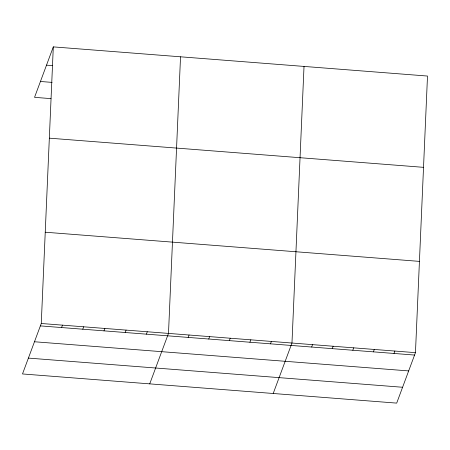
<?xml version="1.0" encoding="UTF-8"?>
<svg xmlns="http://www.w3.org/2000/svg" width="450" height="450" viewBox="0 0 450 450"><rect width="100%" height="100%" fill="white"/><g stroke="black" fill="none" stroke-linecap="round" stroke-linejoin="round"><path stroke-width="0.67" d="M41.265 323.494L53.308 46.884L427.5 76.05L415.457 352.659L396.692 403.116L22.5 373.95L41.265 323.494L415.457 352.659M180.534 56.801L168.491 333.411L149.726 383.867M304.02 66.426L291.971 343.035L273.206 393.491M53.308 46.884L34.543 97.341L50.962 98.623M61.577 327.549L62.471 325.147M82.778 329.203L83.672 326.801M103.984 330.857L104.878 328.455M125.184 332.511L126.079 330.103M146.391 334.159L147.285 331.757M188.173 337.416L189.067 335.014M208.755 339.019L209.649 336.617M229.337 340.627L230.231 338.22M249.919 342.231L250.813 339.829M270.495 343.834L271.389 341.432M311.659 347.04L312.553 344.638M332.241 348.643L333.135 346.241M352.817 350.246L353.711 347.844M373.399 351.855L374.293 349.447M393.981 353.458L394.875 351.056M46.519 65.149L52.672 65.627M40.444 81.484L52.071 82.389M49.337 138.167L423.523 167.333M45.242 232.217L419.428 261.377M40.371 325.896L414.562 355.061M34.476 341.758L408.662 370.918M28.395 358.093L402.587 387.259"/></g></svg>
